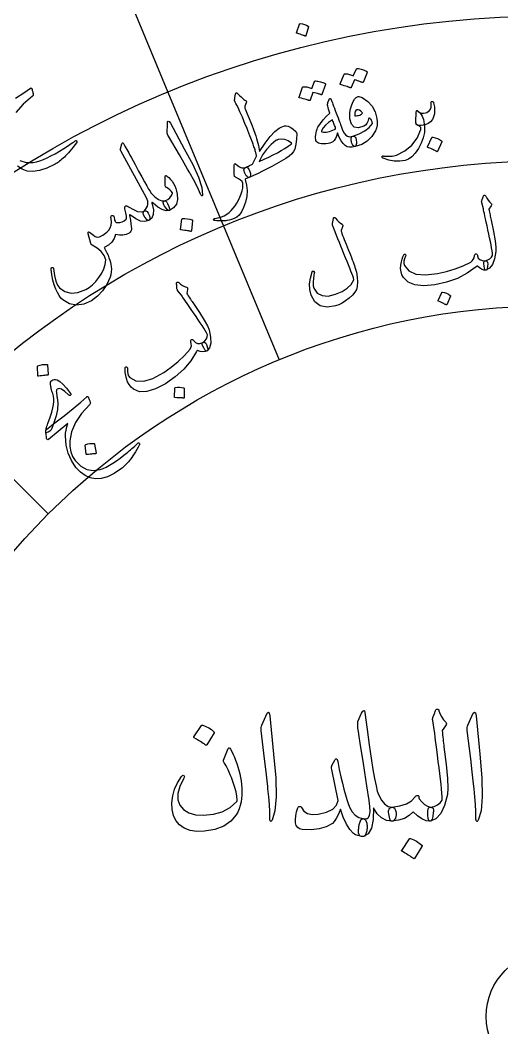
# Model space of a CAD drawing. Header units: millimetres. Extents: x -65 to 65, y -65 to 74.
# Drawn here: x -16.32 to -1.52, y -0.35 to 30.64 of the extents above; entities that cross this region are included whole.
import ezdxf

# ---------------------------------------------------------------- set-up
doc = ezdxf.new("R2010")
doc.units = ezdxf.units.MM
for name, color, linetype in [('CUT_INNER', 6, 'Continuous'), ('CUT_OUTER', 1, 'Continuous'), ('ENGRAVE', 7, 'Continuous'), ('ENGRAVE_FINE', 8, 'Continuous'), ('GUIDE', 3, 'Continuous'), ('TEXT', 5, 'Continuous')]:
    doc.layers.add(name, color=color, linetype=linetype)

msp = doc.modelspace()

# ---------------------------------------------------------------- linework, layer by layer
at = {"layer": 'CUT_INNER'}
msp.add_circle((0, 0), 2, dxfattribs=at)
at = {"layer": 'CUT_OUTER'}
msp.add_arc((0.0001, -0.0001), 64.9999, 179.965066, 0.000048, dxfattribs=at)
at = {"layer": 'ENGRAVE'}
for radius in [57.525, 48.6086, 39.6922, 30.7759, 21.8595]:
    msp.add_circle((0, 0), radius, dxfattribs=at)
at = {"layer": 'ENGRAVE_FINE'}
for points in [[(-15.1896, 36.6709), (-11.7774, 28.4332)], [(-11.7774, 28.4332), (-8.3653, 20.1955)], [(-21.7618, 21.7618), (-15.457, 15.457)]]:
    msp.add_lwpolyline(points, dxfattribs=at)
for radius in [53.0668, 44.1504, 35.2341, 26.3177]:
    msp.add_circle((0, 0), radius, dxfattribs=at)
at = {"layer": 'GUIDE'}
msp.add_circle((0, 0), 59.475, dxfattribs=at)
at = {"layer": 'TEXT'}
for points in [[(-7.7355, 30.5247), (-7.7328, 30.5296), (-7.7281, 30.5333), (-7.7215, 30.5358), (-7.713, 30.5371), (-7.6481, 30.5273), (-7.5853, 30.511), (-7.5246, 30.4883), (-7.4661, 30.4591), (-7.4598, 30.454), (-7.4562, 30.4483), (-7.4552, 30.4419), (-7.4569, 30.4348), (-7.539, 30.1623), (-7.5428, 30.1553), (-7.5492, 30.1523), (-7.5581, 30.1531), (-7.5696, 30.1579), (-7.5796, 30.1621), (-7.5952, 30.1681), (-7.6164, 30.1761), (-7.6433, 30.1859), (-7.6763, 30.1975), (-7.7156, 30.2107), (-7.7615, 30.2256), (-7.8137, 30.242), (-7.8209, 30.2452), (-7.8251, 30.2491), (-7.8264, 30.2537), (-7.8246, 30.2592)], [(-5.987, 29.145), (-5.9833, 29.1504), (-5.9772, 29.1544), (-5.9689, 29.157), (-5.9584, 29.1582), (-5.9187, 29.1527), (-5.88, 29.1455), (-5.8422, 29.1367), (-5.8053, 29.1263), (-5.7691, 29.1141), (-5.7332, 29.0999), (-5.6978, 29.0838), (-5.6628, 29.0657), (-5.6555, 29.0595), (-5.6514, 29.0522), (-5.6505, 29.0439), (-5.6528, 29.0344), (-5.7781, 28.7289), (-5.7823, 28.7243), (-5.7894, 28.7229), (-5.7996, 28.7245), (-5.8129, 28.7292), (-5.8223, 28.7341), (-5.8373, 28.7405), (-5.858, 28.7482), (-5.8842, 28.7572), (-5.9163, 28.7679), (-5.9547, 28.7802), (-5.9992, 28.7942), (-6.05, 28.8099), (-6.1461, 28.5708), (-6.1512, 28.563), (-6.1591, 28.5597), (-6.17, 28.5608), (-6.1837, 28.5664), (-6.1956, 28.5713), (-6.2143, 28.5783), (-6.2397, 28.5876), (-6.272, 28.5991), (-6.3114, 28.6127), (-6.3587, 28.6282), (-6.4137, 28.6457), (-6.4765, 28.665), (-6.4835, 28.669), (-6.4872, 28.6737), (-6.4877, 28.6792), (-6.485, 28.6853), (-6.3603, 28.9842), (-6.3566, 28.9896), (-6.3506, 28.9937), (-6.3424, 28.9964), (-6.3319, 28.9978), (-6.2985, 28.995), (-6.2657, 28.9904), (-6.2335, 28.984), (-6.202, 28.9758), (-6.1711, 28.9661), (-6.1409, 28.955), (-6.1115, 28.9426), (-6.0828, 28.9289)], [(-7.2747, 28.7608), (-7.2712, 28.7664), (-7.2654, 28.7706), (-7.2572, 28.7736), (-7.2468, 28.7753), (-7.207, 28.7715), (-7.1681, 28.7661), (-7.13, 28.759), (-7.0928, 28.7502), (-7.0562, 28.7396), (-7.0198, 28.7271), (-6.9838, 28.7126), (-6.9481, 28.6961), (-6.9405, 28.6902), (-6.9361, 28.6831), (-6.9348, 28.6748), (-6.9367, 28.6652), (-7.0476, 28.3545), (-7.0515, 28.3497), (-7.0586, 28.348), (-7.0688, 28.3492), (-7.0822, 28.3533), (-7.0918, 28.3578), (-7.1071, 28.3634), (-7.128, 28.3702), (-7.1546, 28.3781), (-7.1871, 28.3873), (-7.2258, 28.3979), (-7.2708, 28.4099), (-7.3221, 28.4233), (-7.407, 28.1803), (-7.4116, 28.1722), (-7.4194, 28.1686), (-7.4303, 28.1692), (-7.4442, 28.1742), (-7.4563, 28.1785), (-7.4752, 28.1847), (-7.501, 28.1929), (-7.5336, 28.203), (-7.5735, 28.2148), (-7.6213, 28.2282), (-7.6769, 28.2432), (-7.7404, 28.2596), (-7.7475, 28.2633), (-7.7515, 28.2679), (-7.7522, 28.2733), (-7.7498, 28.2796), (-7.6392, 28.5836), (-7.6358, 28.5892), (-7.63, 28.5936), (-7.622, 28.5967), (-7.6116, 28.5985), (-7.5782, 28.5972), (-7.5453, 28.594), (-7.5129, 28.5891), (-7.4811, 28.5823), (-7.4499, 28.574), (-7.4193, 28.5643), (-7.3894, 28.5532), (-7.3602, 28.5407)], [(-9.6994, 28.3811), (-9.6937, 28.3928), (-9.6879, 28.4013), (-9.682, 28.4064), (-9.6759, 28.4082), (-9.6678, 28.4076), (-9.6593, 28.4043), (-9.6503, 28.3983), (-9.641, 28.3895), (-9.602, 28.351), (-9.5655, 28.3156), (-9.5313, 28.2831), (-9.4994, 28.2537), (-9.4698, 28.2278), (-9.4424, 28.2059), (-9.4171, 28.1881), (-9.394, 28.1744), (-9.3764, 28.1625), (-9.3667, 28.1471), (-9.365, 28.1282), (-9.371, 28.1056), (-9.4146, 27.9955), (-9.4189, 27.9775), (-9.4193, 27.9585), (-9.4157, 27.9384), (-9.4084, 27.9173), (-9.3421, 27.7591), (-9.2843, 27.6197), (-9.2348, 27.4989), (-9.1936, 27.3968), (-9.1605, 27.3133), (-9.135, 27.2483), (-9.1172, 27.2017), (-9.107, 27.1736), (-9.0797, 27.0896), (-9.0554, 27.0094), (-9.034, 26.9329), (-9.0155, 26.8603), (-8.9998, 26.7915), (-8.9865, 26.7267), (-8.9757, 26.6658), (-8.9674, 26.6088), (-8.7925, 26.8655), (-8.6326, 27.0695), (-8.4891, 27.2211), (-8.3636, 27.3206), (-8.3044, 27.3547), (-8.2491, 27.3781), (-8.1978, 27.3907), (-8.1505, 27.3925), (-8.0791, 27.3792), (-8.0055, 27.3465), (-7.9298, 27.2945), (-7.8523, 27.2231), (-7.8382, 27.2047), (-7.8281, 27.182), (-7.8219, 27.1547), (-7.8196, 27.1231), (-7.8234, 27.006), (-7.8349, 26.8923), (-7.854, 26.7819), (-7.8808, 26.6749), (-7.9154, 26.6008), (-7.9734, 26.5281), (-8.0548, 26.4567), (-8.1595, 26.3862), (-8.3027, 26.3033), (-8.4452, 26.2233), (-8.5871, 26.1461), (-8.7284, 26.0717), (-8.869, 26.0003), (-9.0089, 25.9324), (-9.1482, 25.8679), (-9.2868, 25.8068), (-9.3045, 25.8057), (-9.3244, 25.8144), (-9.3464, 25.833), (-9.3705, 25.8613), (-9.396, 25.8976), (-9.416, 25.9345), (-9.4305, 25.9718), (-9.4395, 26.0098), (-9.4416, 26.0449), (-9.4352, 26.074), (-9.4205, 26.0969), (-9.3973, 26.1137), (-9.3635, 26.1279), (-9.3318, 26.1419), (-9.3021, 26.1556), (-9.2745, 26.1691), (-9.2487, 26.1818), (-9.2247, 26.1934), (-9.2024, 26.2039), (-9.1818, 26.2132), (-9.0556, 26.464), (-9.0567, 26.4726), (-9.0585, 26.4836), (-9.0612, 26.4969), (-9.0646, 26.5126), (-9.0689, 26.5307), (-9.074, 26.5511), (-9.0798, 26.5739), (-9.0865, 26.599), (-9.0941, 26.6262), (-9.1028, 26.6552), (-9.1126, 26.6859), (-9.1235, 26.7185), (-9.1352, 26.7527), (-9.1473, 26.7884), (-9.16, 26.8256), (-9.1733, 26.8643), (-9.1886, 26.9078), (-9.2078, 26.9597), (-9.2307, 27.0198), (-9.2575, 27.0882), (-9.288, 27.1645), (-9.322, 27.2481), (-9.3595, 27.3392), (-9.4007, 27.4376), (-9.4926, 27.6558), (-9.5674, 27.8277), (-9.625, 27.9533), (-9.6652, 28.0327), (-9.6929, 28.083), (-9.7131, 28.1216), (-9.7256, 28.1484), (-9.7306, 28.1634), (-9.7293, 28.1955), (-9.7272, 28.2259), (-9.7243, 28.2547), (-9.7205, 28.2819), (-9.716, 28.3079), (-9.711, 28.333), (-9.7055, 28.3575), (-9.6994, 28.3811)], [(-6.825, 28.2038), (-6.809, 28.231), (-6.7928, 28.2377), (-6.7765, 28.2239), (-6.7601, 28.1896), (-6.7523, 28.1684), (-6.7412, 28.1392), (-6.7268, 28.1019), (-6.709, 28.0565), (-6.688, 28.0026), (-6.6639, 27.9397), (-6.6368, 27.8677), (-6.6066, 27.7866), (-6.5769, 27.7069), (-6.5504, 27.6356), (-6.5272, 27.5726), (-6.5071, 27.5178), (-6.4902, 27.4717), (-6.4766, 27.4343), (-6.4662, 27.4057), (-6.4591, 27.3858), (-6.4107, 27.2615), (-6.3614, 27.1677), (-6.3111, 27.1043), (-6.2597, 27.0714), (-6.2267, 27.0616), (-6.1889, 27.0588), (-6.1463, 27.0632), (-6.0988, 27.0746), (-6.0697, 27.0763), (-6.0449, 27.0672), (-6.0247, 27.0474), (-6.009, 27.0168), (-5.9972, 26.9783), (-5.9897, 26.9384), (-5.9865, 26.8972), (-5.9874, 26.8545), (-5.9925, 26.8172), (-6.0008, 26.7884), (-6.0124, 26.7681), (-6.0272, 26.7564), (-6.1177, 26.7368), (-6.1994, 26.7357), (-6.2723, 26.7531), (-6.3366, 26.7891), (-6.398, 26.8498), (-6.4572, 26.9346), (-6.5143, 27.0436), (-6.5691, 27.177), (-6.5981, 27.0807), (-6.632, 27.0022), (-6.671, 26.9415), (-6.7152, 26.8985), (-6.7543, 26.8773), (-6.8024, 26.8607), (-6.8595, 26.8487), (-6.9257, 26.8413), (-6.9969, 26.8392), (-7.0581, 26.8424), (-7.1092, 26.851), (-7.1502, 26.8649), (-7.186, 26.8861), (-7.2127, 26.9111), (-7.2302, 26.9399), (-7.2385, 26.9726), (-7.2414, 27.0155), (-7.2397, 27.0642), (-7.2335, 27.1189), (-7.2226, 27.1794), (-7.2089, 27.2409), (-7.1957, 27.2906), (-7.183, 27.3283), (-7.171, 27.3542), (-7.0955, 27.4665), (-7.009, 27.5757), (-6.9116, 27.6815), (-6.8031, 27.7839), (-6.8244, 27.8503), (-6.842, 27.9078), (-6.8561, 27.9564), (-6.8665, 27.996), (-6.8727, 28.0299), (-6.8739, 28.0614), (-6.8702, 28.0902), (-6.8615, 28.1166)], [(-5.9339, 28.2936), (-5.9081, 28.2953), (-5.8781, 28.2904), (-5.8438, 28.279), (-5.8055, 28.261), (-5.6334, 28.142), (-5.5019, 27.9949), (-5.4106, 27.8203), (-5.3586, 27.6185), (-5.3489, 27.5101), (-5.3523, 27.4112), (-5.3689, 27.3216), (-5.3986, 27.2414), (-5.5101, 27.0654), (-5.6517, 26.9262), (-5.8239, 26.8234), (-6.0272, 26.7564), (-6.0492, 26.7568), (-6.0706, 26.768), (-6.0913, 26.79), (-6.1112, 26.8229), (-6.1201, 26.8415), (-6.1277, 26.8609), (-6.1337, 26.8812), (-6.1384, 26.9022), (-6.142, 26.9232), (-6.1447, 26.9435), (-6.1465, 26.963), (-6.1475, 26.9819), (-6.1452, 27.0154), (-6.1364, 27.042), (-6.1209, 27.0618), (-6.0988, 27.0746), (-5.9, 27.1479), (-5.7327, 27.2379), (-5.5967, 27.3452), (-5.4918, 27.4704), (-5.5078, 27.5192), (-5.5231, 27.5575), (-5.5377, 27.5853), (-5.5516, 27.6026), (-5.567, 27.6168), (-5.5803, 27.6254), (-5.5916, 27.6285), (-5.6008, 27.6259), (-5.6068, 27.6224), (-5.6113, 27.6182), (-5.6142, 27.6135), (-5.6157, 27.6081), (-5.6356, 27.531), (-5.6666, 27.4682), (-5.7087, 27.4197), (-5.7619, 27.3854), (-5.927, 27.3365), (-6.0523, 27.357), (-6.1385, 27.4476), (-6.1855, 27.6086), (-6.1922, 27.7055), (-6.1852, 27.8092), (-6.1644, 27.9196), (-6.1297, 28.0367), (-6.0881, 28.1398), (-6.0415, 28.2171), (-5.99, 28.2683), (-5.9339, 28.2936)], [(-3.6644, 28.1424), (-3.6464, 28.1421), (-3.6322, 28.1357), (-3.6218, 28.1233), (-3.6153, 28.105), (-3.5917, 27.9806), (-3.5836, 27.866), (-3.5909, 27.7614), (-3.6133, 27.6667), (-3.6519, 27.5844), (-3.7076, 27.5171), (-3.7803, 27.4647), (-3.8702, 27.427), (-3.9345, 27.4098), (-3.9966, 27.4024), (-4.0565, 27.4048), (-4.1144, 27.4171), (-4.1357, 27.4294), (-4.1504, 27.452), (-4.1585, 27.4846), (-4.16, 27.5275), (-4.1474, 27.8079), (-4.1462, 27.8291), (-4.1428, 27.8452), (-4.1373, 27.8561), (-4.1297, 27.8618), (-4.1204, 27.8627), (-4.11, 27.8592), (-4.0985, 27.8513), (-4.0859, 27.839), (-4.0543, 27.8124), (-4.0162, 27.7942), (-3.9716, 27.7841), (-3.9204, 27.7822), (-3.8683, 27.7891), (-3.8212, 27.8052), (-3.779, 27.8306), (-3.7417, 27.8654), (-3.7113, 27.9106), (-3.6933, 27.9632), (-3.6877, 28.0234), (-3.6945, 28.091), (-3.695, 28.1117), (-3.6901, 28.1272), (-3.6799, 28.1375), (-3.6644, 28.1424)], [(-5.9723, 27.8853), (-6.0059, 27.8677), (-6.0283, 27.8353), (-6.0394, 27.7881), (-6.0393, 27.7263), (-6.0371, 27.717), (-6.035, 27.7105), (-6.033, 27.7068), (-6.0311, 27.7058), (-5.9933, 27.705), (-5.9559, 27.7082), (-5.9189, 27.7154), (-5.8823, 27.7267), (-5.8509, 27.7405), (-5.8259, 27.7562), (-5.8074, 27.7737), (-5.7953, 27.7931), (-5.8476, 27.8416), (-5.8946, 27.8732), (-5.9362, 27.8877), (-5.9723, 27.8853)], [(-4.0824, 27.8395), (-4.034, 27.7918), (-3.9943, 27.7433), (-3.9632, 27.694), (-3.9408, 27.6439), (-3.9245, 27.5895), (-3.911, 27.5237), (-3.9005, 27.4465), (-3.8929, 27.3579), (-3.8989, 27.1884), (-3.9331, 27.0217), (-3.9948, 26.8576), (-4.0836, 26.696), (-4.1853, 26.5527), (-4.2862, 26.4439), (-4.3868, 26.3696), (-4.4876, 26.3296), (-4.6573, 26.3066), (-4.8263, 26.3102), (-4.9951, 26.3404), (-5.1641, 26.3974), (-5.1762, 26.4026), (-5.1858, 26.4088), (-5.193, 26.416), (-5.1976, 26.424), (-5.2002, 26.4339), (-5.2005, 26.4429), (-5.1983, 26.4509), (-5.1937, 26.4581), (-5.1857, 26.4638), (-5.1768, 26.4669), (-5.167, 26.4674), (-5.1562, 26.4654), (-5.0961, 26.4601), (-5.0391, 26.457), (-4.9849, 26.4564), (-4.9337, 26.458), (-4.8852, 26.4623), (-4.8392, 26.4695), (-4.7957, 26.4796), (-4.7548, 26.4926), (-4.494, 26.6226), (-4.2823, 26.7969), (-4.1191, 27.0168), (-4.0044, 27.2832), (-4.004, 27.291), (-4.0046, 27.3033), (-4.0064, 27.32), (-4.0093, 27.3411), (-4.0174, 27.3566), (-4.0376, 27.3744), (-4.0699, 27.3946), (-4.1144, 27.4171), (-4.1354, 27.4364), (-4.15, 27.4612), (-4.1582, 27.4916), (-4.16, 27.5275), (-4.1474, 27.8079), (-4.1416, 27.8445), (-4.1288, 27.8619), (-4.109, 27.8603), (-4.0824, 27.8395)], [(-11.7957, 27.426), (-11.7882, 27.5021), (-11.7702, 27.5355), (-11.7418, 27.5259), (-11.7029, 27.4736), (-11.2758, 26.6902), (-11.0175, 26.2077), (-10.8386, 25.8107), (-10.7374, 25.4999), (-10.7128, 25.2757), (-10.7167, 25.2549), (-10.7226, 25.242), (-10.7304, 25.2373), (-10.7402, 25.2405), (-10.75, 25.2478), (-10.7595, 25.2588), (-10.7686, 25.2734), (-10.7773, 25.2916), (-10.8389, 25.436), (-10.9107, 25.5864), (-10.993, 25.7426), (-11.0859, 25.9046), (-11.1094, 25.9473), (-11.1742, 26.062), (-11.2805, 26.2485), (-11.4287, 26.5068), (-11.7653, 27.0759), (-11.7809, 27.1071), (-11.792, 27.1374), (-11.7985, 27.1667), (-11.8004, 27.195)], [(-6.7257, 27.5753), (-6.8436, 27.4998), (-6.939, 27.4187), (-7.0119, 27.3321), (-7.0623, 27.2402), (-7.0643, 27.2289), (-7.0617, 27.2198), (-7.0545, 27.2128), (-7.0427, 27.2079), (-7.002, 27.2016), (-6.9593, 27.1999), (-6.9144, 27.2025), (-6.8674, 27.2097), (-6.8183, 27.2212), (-6.7671, 27.2371), (-6.7136, 27.2575), (-6.6579, 27.2822), (-6.6496, 27.2873), (-6.6414, 27.2946), (-6.6332, 27.3043), (-6.6252, 27.3163), (-6.6343, 27.3446), (-6.6443, 27.3741), (-6.6554, 27.4047), (-6.6675, 27.4365), (-6.6805, 27.4695), (-6.6946, 27.5036), (-6.7096, 27.5389), (-6.7257, 27.5753)], [(-8.3899, 26.9711), (-8.4074, 26.965), (-8.4248, 26.9574), (-8.4422, 26.9484), (-8.4597, 26.9379), (-8.6088, 26.8171), (-8.7455, 26.6702), (-8.8694, 26.4972), (-8.98, 26.2984), (-8.8261, 26.3671), (-8.6807, 26.4349), (-8.5437, 26.5019), (-8.4152, 26.5682), (-8.2952, 26.6341), (-8.184, 26.7), (-8.0814, 26.766), (-7.9875, 26.8322), (-7.979, 26.8392), (-7.9757, 26.8461), (-7.9774, 26.8529), (-7.9844, 26.8596), (-8.0863, 26.9289), (-8.188, 26.9706), (-8.2893, 26.9847), (-8.3899, 26.9711)], [(-3.6661, 27.0381), (-3.6624, 27.0432), (-3.6566, 27.0467), (-3.6489, 27.0487), (-3.6392, 27.0491), (-3.5676, 27.0298), (-3.4993, 27.0036), (-3.4342, 26.9704), (-3.3724, 26.9302), (-3.3661, 26.9237), (-3.3628, 26.9168), (-3.3626, 26.9096), (-3.3654, 26.9019), (-3.4925, 26.6079), (-3.4977, 26.6006), (-3.5052, 26.598), (-3.5151, 26.6002), (-3.5273, 26.607), (-3.5379, 26.6129), (-3.5546, 26.6216), (-3.5773, 26.6332), (-3.6062, 26.6476), (-3.6415, 26.6648), (-3.6839, 26.6845), (-3.7333, 26.707), (-3.7897, 26.7319), (-3.7974, 26.7364), (-3.8016, 26.7412), (-3.8024, 26.7466), (-3.7997, 26.7525)], [(-11.872, 25.0856), (-11.8505, 25.084), (-11.8293, 25.0707), (-11.8086, 25.0456), (-11.7883, 25.0089), (-11.7514, 24.9179), (-11.7297, 24.8512), (-11.7234, 24.8089), (-11.7325, 24.7908), (-11.8364, 24.7822), (-11.9539, 24.8166), (-12.0854, 24.8936), (-12.2311, 25.0134), (-12.2599, 25.0349), (-12.2757, 25.037), (-12.2785, 25.0197), (-12.2682, 24.9831), (-12.2276, 24.8082), (-12.2296, 24.6667), (-12.2742, 24.5585), (-12.3616, 24.4831), (-12.372, 24.4807), (-12.3843, 24.4829), (-12.3984, 24.4897), (-12.4144, 24.5011), (-12.4912, 24.5874), (-12.5326, 24.6616), (-12.5385, 24.7239), (-12.5086, 24.7743), (-12.4664, 24.8214), (-12.4338, 24.8707), (-12.4106, 24.9223), (-12.397, 24.9761), (-12.395, 25.0246), (-12.4017, 25.0749), (-12.4173, 25.1268), (-12.4418, 25.1804), (-13.2274, 26.6233), (-13.2362, 26.643), (-13.2413, 26.6599), (-13.243, 26.674), (-13.2411, 26.6853), (-13.1955, 26.8452), (-13.1863, 26.8652), (-13.1755, 26.8722), (-13.1632, 26.8664), (-13.1495, 26.8476), (-13.1259, 26.8085), (-13.1003, 26.7658), (-13.0727, 26.7195), (-13.0431, 26.6697), (-13.012, 26.6161), (-12.9797, 26.5585), (-12.9463, 26.4969), (-12.9118, 26.4313), (-12.789, 26.2013), (-12.6793, 25.9979), (-12.5828, 25.8211), (-12.4993, 25.6709), (-12.4293, 25.5474), (-12.3729, 25.4508), (-12.3301, 25.381), (-12.3009, 25.3381), (-12.1842, 25.212), (-12.0739, 25.1278), (-11.9699, 25.0857), (-11.872, 25.0856)], [(-9.7411, 25.879), (-9.7386, 26.1895), (-9.735, 26.2154), (-9.7277, 26.2302), (-9.7168, 26.2338), (-9.7022, 26.2261), (-9.6563, 26.189), (-9.6139, 26.1583), (-9.5748, 26.134), (-9.5392, 26.1162), (-9.5034, 26.1056), (-9.4672, 26.1019), (-9.4307, 26.105), (-9.3939, 26.1149), (-9.3552, 26.1182), (-9.3198, 26.0991), (-9.288, 26.0575), (-9.2595, 25.9936), (-9.241, 25.9257), (-9.2388, 25.8721), (-9.253, 25.8329), (-9.2835, 25.808), (-9.3099, 25.797), (-9.3369, 25.7867), (-9.3647, 25.7771), (-9.3932, 25.7682), (-9.3976, 25.7652), (-9.4005, 25.7598), (-9.4021, 25.752), (-9.4024, 25.7417), (-9.3613, 25.5742), (-9.3471, 25.4021), (-9.3593, 25.2254), (-9.3973, 25.0441), (-9.4521, 24.878), (-9.5148, 24.7466), (-9.5861, 24.6498), (-9.6663, 24.5875), (-9.7487, 24.5469), (-9.8264, 24.5152), (-9.8994, 24.4924), (-9.9678, 24.4786), (-10.0026, 24.4752), (-10.0403, 24.4725), (-10.0809, 24.4705), (-10.1243, 24.4692), (-10.1706, 24.4691), (-10.2198, 24.4707), (-10.2718, 24.474), (-10.3267, 24.4789), (-10.3403, 24.4796), (-10.3514, 24.4822), (-10.3601, 24.4869), (-10.3664, 24.4936), (-10.3729, 24.5034), (-10.3761, 24.5121), (-10.3761, 24.5197), (-10.3728, 24.5263), (-10.3678, 24.5331), (-10.3611, 24.5382), (-10.3527, 24.5415), (-10.3426, 24.543), (-10.2339, 24.5635), (-10.1361, 24.5918), (-10.049, 24.628), (-9.9725, 24.6722), (-9.9012, 24.7269), (-9.8345, 24.7885), (-9.7724, 24.857), (-9.7148, 24.9324), (-9.6614, 25.0147), (-9.6118, 25.1038), (-9.566, 25.1997), (-9.524, 25.3024), (-9.4967, 25.3917), (-9.48, 25.4765), (-9.474, 25.5568), (-9.4788, 25.6326), (-9.5024, 25.6779), (-9.5472, 25.7232), (-9.6134, 25.7682), (-9.7009, 25.8128), (-9.7173, 25.8233), (-9.7294, 25.8379), (-9.7373, 25.8564), (-9.7411, 25.879)], [(-11.8653, 25.573), (-11.8668, 25.8198), (-11.8633, 25.8486), (-11.8524, 25.8633), (-11.8341, 25.864), (-11.8083, 25.8506), (-11.7499, 25.8019), (-11.697, 25.7475), (-11.6497, 25.6872), (-11.6078, 25.6213), (-11.5714, 25.5491), (-11.5404, 25.4703), (-11.5148, 25.3848), (-11.4944, 25.2927), (-11.4838, 25.1268), (-11.5205, 24.9878), (-11.6044, 24.8755), (-11.7357, 24.7893), (-11.7568, 24.792), (-11.7883, 24.8155), (-11.8301, 24.8595), (-11.8823, 24.9242), (-11.9059, 24.9609), (-11.9202, 24.9935), (-11.9252, 25.022), (-11.9207, 25.0464), (-11.9135, 25.0584), (-11.9036, 25.0686), (-11.8908, 25.0772), (-11.8752, 25.0841), (-11.7869, 25.1292), (-11.7175, 25.1841), (-11.6668, 25.2491), (-11.635, 25.3241), (-11.6343, 25.3291), (-11.6358, 25.3347), (-11.6396, 25.3407), (-11.6455, 25.3472), (-11.6798, 25.3877), (-11.7206, 25.4263), (-11.7681, 25.4628), (-11.8222, 25.4971), (-11.841, 25.5109), (-11.8545, 25.5281), (-11.8626, 25.5488), (-11.8653, 25.573)], [(-2.1359, 25.0789), (-2.1173, 25.1332), (-2.1027, 25.1763), (-2.0924, 25.2081), (-2.0863, 25.2286), (-2.0814, 25.2417), (-2.0744, 25.2514), (-2.0654, 25.2576), (-2.0543, 25.2603), (-2.0415, 25.2593), (-2.0304, 25.2541), (-2.0213, 25.2448), (-2.0139, 25.2312), (-1.9799, 25.1646), (-1.941, 25.1053), (-1.8973, 25.0531), (-1.8487, 25.0081), (-1.835, 24.9935), (-1.8301, 24.9763), (-1.834, 24.9565), (-1.8466, 24.9339), (-1.9137, 24.8287), (-1.9052, 24.7845), (-1.8968, 24.7412), (-1.8884, 24.6986), (-1.8802, 24.6568), (-1.872, 24.6158), (-1.8639, 24.5757), (-1.8558, 24.5363), (-1.8479, 24.4977), (-1.7753, 24.1405), (-1.7271, 23.8606), (-1.7025, 23.6581), (-1.701, 23.5331), (-1.7446, 23.3027), (-1.8097, 23.1299), (-1.8965, 23.0145), (-2.0055, 22.9562), (-2.0087, 22.9559), (-2.0118, 22.9556), (-2.0149, 22.9553), (-2.0181, 22.9551), (-2.0382, 22.9715), (-2.0538, 23.0117), (-2.0649, 23.0758), (-2.0714, 23.1638), (-2.0713, 23.1965), (-2.0645, 23.221), (-2.051, 23.2371), (-2.0308, 23.245), (-1.9518, 23.2681), (-1.8872, 23.3031), (-1.8369, 23.3502), (-1.8011, 23.4093), (-1.809, 23.4763), (-1.8198, 23.5524), (-1.8335, 23.6376), (-1.8503, 23.7318), (-1.8699, 23.8347), (-1.892, 23.9459), (-1.9168, 24.0653), (-1.9443, 24.1929), (-1.9704, 24.3185), (-1.9944, 24.4313), (-2.0163, 24.5313), (-2.0359, 24.6186), (-2.0529, 24.6931), (-2.0667, 24.755), (-2.0774, 24.8042), (-2.085, 24.8408), (-2.1344, 25.0209), (-2.137, 25.0388), (-2.1381, 25.0545), (-2.1378, 25.0679), (-2.1359, 25.0789)], [(-13.1048, 24.8459), (-13.1071, 24.8654), (-13.1052, 24.8836), (-13.0989, 24.9004), (-13.0884, 24.9159), (-13.0709, 24.929), (-13.0485, 24.9317), (-13.0213, 24.9242), (-12.9893, 24.9065), (-12.8413, 24.8156), (-12.7121, 24.7632), (-12.6014, 24.7494), (-12.5086, 24.7743), (-12.4632, 24.7845), (-12.4211, 24.7636), (-12.3826, 24.7115), (-12.3473, 24.6283), (-12.3335, 24.5749), (-12.3312, 24.5329), (-12.3406, 24.5024), (-12.3616, 24.4831), (-12.4846, 24.4494), (-12.6204, 24.466), (-12.7696, 24.5329), (-12.9324, 24.6499), (-12.9464, 24.6607), (-12.9556, 24.6613), (-12.9599, 24.6516), (-12.9593, 24.6317), (-12.934, 24.4939), (-12.9156, 24.3823), (-12.904, 24.2966), (-12.8996, 24.2368), (-12.9023, 24.1905), (-12.9152, 24.1515), (-12.9385, 24.1198), (-12.9722, 24.0952), (-13.0649, 24.0552), (-13.1646, 24.0351), (-13.2715, 24.035), (-13.3858, 24.0547), (-13.4304, 23.9255), (-13.5036, 23.8161), (-13.6056, 23.7261), (-13.7367, 23.6551), (-13.6931, 23.5704), (-13.6545, 23.4892), (-13.6208, 23.4113), (-13.5921, 23.3368), (-13.5682, 23.2655), (-13.549, 23.1973), (-13.5344, 23.1321), (-13.5245, 23.0699), (-13.5168, 22.9838), (-13.5198, 22.8992), (-13.5334, 22.8162), (-13.5574, 22.7346), (-13.6605, 22.5088), (-13.7892, 22.3141), (-13.9443, 22.1501), (-14.1265, 22.0161), (-14.3646, 21.9078), (-14.5905, 21.876), (-14.8057, 21.9211), (-15.0106, 22.0441), (-15.0661, 22.0986), (-15.1207, 22.1719), (-15.1745, 22.2638), (-15.2272, 22.3745), (-15.2754, 22.503), (-15.3156, 22.6485), (-15.3473, 22.8109), (-15.3703, 22.9905), (-15.3704, 23.0038), (-15.3683, 23.0147), (-15.3641, 23.0233), (-15.3577, 23.0294), (-15.3474, 23.0349), (-15.3374, 23.0375), (-15.3276, 23.0373), (-15.318, 23.0341), (-15.3095, 23.0286), (-15.303, 23.0212), (-15.2985, 23.012), (-15.2959, 23.0009), (-15.2659, 22.787), (-15.2256, 22.6174), (-15.1756, 22.4918), (-15.1165, 22.4101), (-14.9485, 22.2965), (-14.7579, 22.251), (-14.5444, 22.2728), (-14.307, 22.3609), (-14.2013, 22.4223), (-14.0985, 22.5037), (-13.9984, 22.605), (-13.9005, 22.7264), (-13.8107, 22.8626), (-13.7449, 22.9984), (-13.7032, 23.1339), (-13.6858, 23.2693), (-13.7407, 23.4037), (-13.8284, 23.5239), (-13.9494, 23.6298), (-14.1041, 23.7209), (-14.1207, 23.7318), (-14.1337, 23.7444), (-14.1429, 23.7587), (-14.1485, 23.7746), (-14.231, 24.0754), (-14.2347, 24.1048), (-14.2295, 24.1226), (-14.2154, 24.1288), (-14.1923, 24.1234), (-14.1502, 24.0972), (-14.1067, 24.0666), (-14.0617, 24.0315), (-14.0152, 23.992), (-13.9584, 23.9683), (-13.8791, 23.9821), (-13.7771, 24.0333), (-13.652, 24.1214), (-13.5919, 24.1827), (-13.5495, 24.255), (-13.5249, 24.3384), (-13.5181, 24.4331), (-13.5174, 24.4463), (-13.5174, 24.4599), (-13.5182, 24.4738), (-13.5197, 24.4881), (-13.5215, 24.5027), (-13.5235, 24.5176), (-13.5256, 24.5326), (-13.5278, 24.5478), (-13.5312, 24.5769), (-13.5307, 24.6), (-13.5263, 24.6169), (-13.518, 24.6276), (-13.5086, 24.633), (-13.4977, 24.6357), (-13.4852, 24.6355), (-13.4712, 24.6326), (-13.4586, 24.6284), (-13.4485, 24.6213), (-13.441, 24.6112), (-13.4359, 24.5982), (-13.4171, 24.4887), (-13.4057, 24.4585), (-13.3888, 24.437), (-13.3665, 24.4242), (-13.3386, 24.4201), (-13.2611, 24.4254), (-13.1896, 24.4443), (-13.124, 24.4768), (-13.0641, 24.5229), (-13.0532, 24.5549), (-13.0564, 24.6193), (-13.0736, 24.7163), (-13.1048, 24.8459)], [(-11.3505, 24.5214), (-11.3485, 24.5273), (-11.3441, 24.5324), (-11.3373, 24.5365), (-11.3283, 24.5397), (-11.2548, 24.5421), (-11.1824, 24.5368), (-11.1109, 24.524), (-11.0406, 24.5036), (-11.0327, 24.4992), (-11.0275, 24.4936), (-11.0251, 24.4867), (-11.0255, 24.4786), (-11.059, 24.1609), (-11.0618, 24.1524), (-11.0681, 24.1478), (-11.0781, 24.1469), (-11.0917, 24.1499), (-11.1035, 24.1524), (-11.1219, 24.156), (-11.1468, 24.1604), (-11.1784, 24.1658), (-11.2169, 24.1719), (-11.2629, 24.1785), (-11.3163, 24.1856), (-11.3771, 24.1931), (-11.3857, 24.1951), (-11.3911, 24.1985), (-11.3934, 24.2034), (-11.3926, 24.2098)], [(-6.6953, 24.5435), (-6.6921, 24.5546), (-6.6864, 24.5634), (-6.6783, 24.57), (-6.6678, 24.5743), (-6.6564, 24.5755), (-6.6458, 24.5728), (-6.6359, 24.5661), (-6.6268, 24.5554), (-6.5764, 24.4924), (-6.5268, 24.4397), (-6.4778, 24.3971), (-6.4295, 24.3647), (-6.4145, 24.3524), (-6.4068, 24.3357), (-6.4063, 24.3146), (-6.4131, 24.289), (-6.4183, 24.2762), (-6.4232, 24.2639), (-6.4278, 24.252), (-6.4321, 24.2407), (-6.4361, 24.23), (-6.4399, 24.2203), (-6.4435, 24.2114), (-6.4469, 24.2034), (-6.4524, 24.189), (-6.4547, 24.173), (-6.4539, 24.1553), (-6.4501, 24.1359), (-6.4318, 24.0831), (-6.411, 24.0259), (-6.3878, 23.964), (-6.362, 23.8977), (-6.334, 23.8267), (-6.3039, 23.751), (-6.2718, 23.6707), (-6.2377, 23.5857), (-6.2024, 23.5012), (-6.1699, 23.4216), (-6.1404, 23.3468), (-6.1136, 23.2769), (-6.0894, 23.2118), (-6.0675, 23.1512), (-6.0479, 23.0953), (-6.0306, 23.0439), (-5.986, 22.8901), (-5.9602, 22.7402), (-5.953, 22.5941), (-5.964, 22.4518), (-5.9877, 22.3636), (-6.0365, 22.2748), (-6.1103, 22.1851), (-6.2088, 22.0944), (-6.3189, 22.0106), (-6.425, 21.9427), (-6.5274, 21.8908), (-6.6263, 21.855), (-6.8887, 21.813), (-7.1, 21.8531), (-7.2613, 21.9769), (-7.3723, 22.1858), (-7.4137, 22.3551), (-7.4239, 22.5309), (-7.4022, 22.7133), (-7.3478, 22.902), (-7.3427, 22.9136), (-7.3361, 22.9219), (-7.328, 22.9268), (-7.3184, 22.9284), (-7.3074, 22.9278), (-7.2985, 22.9254), (-7.2915, 22.9211), (-7.2865, 22.9148), (-7.2812, 22.9049), (-7.2784, 22.8946), (-7.278, 22.884), (-7.2801, 22.8729), (-7.3074, 22.713), (-7.3186, 22.5806), (-7.3139, 22.4756), (-7.294, 22.3981), (-7.1901, 22.2508), (-7.0443, 22.1713), (-6.8564, 22.1587), (-6.6256, 22.2118), (-6.4277, 22.2944), (-6.2681, 22.3964), (-6.1465, 22.5188), (-6.0629, 22.6622), (-6.0798, 22.7159), (-6.101, 22.7783), (-6.1264, 22.8493), (-6.156, 22.929), (-6.1902, 23.0175), (-6.2291, 23.1149), (-6.273, 23.2212), (-6.3217, 23.3364), (-6.3707, 23.4556), (-6.4185, 23.573), (-6.4652, 23.6886), (-6.5106, 23.8025), (-6.5547, 23.9146), (-6.5971, 24.0251), (-6.6378, 24.134), (-6.6768, 24.2412), (-6.7192, 24.3432), (-6.7219, 24.3554), (-6.7231, 24.3672), (-6.7229, 24.3785), (-6.7212, 24.3894)], [(-4.5324, 23.4274), (-4.5234, 23.4419), (-4.5126, 23.4493), (-4.5, 23.4497), (-4.4857, 23.443), (-4.4739, 23.4329), (-4.4681, 23.4201), (-4.4684, 23.4045), (-4.4748, 23.386), (-4.5089, 23.302), (-4.5264, 23.2268), (-4.5274, 23.1605), (-4.5121, 23.1032), (-4.377, 22.9312), (-4.1622, 22.8332), (-3.8673, 22.807), (-3.4905, 22.8494), (-3.2155, 22.9111), (-2.9539, 22.9907), (-2.7048, 23.0889), (-2.4678, 23.2059), (-2.4269, 23.2367), (-2.3948, 23.2807), (-2.3716, 23.338), (-2.3572, 23.4084), (-2.3519, 23.4286), (-2.3413, 23.4432), (-2.3253, 23.4523), (-2.3038, 23.4558), (-2.2878, 23.4507), (-2.2755, 23.4383), (-2.267, 23.4187), (-2.2622, 23.3919), (-2.2408, 23.3264), (-2.1946, 23.2802), (-2.1235, 23.2533), (-2.0276, 23.2453), (-1.9929, 23.2406), (-1.9683, 23.2229), (-1.9537, 23.1922), (-1.9493, 23.1485), (-1.9538, 23.0661), (-1.9642, 23.0066), (-1.9803, 22.9701), (-2.0024, 22.9564), (-2.0719, 22.9596), (-2.1395, 22.9813), (-2.2056, 23.0215), (-2.2701, 23.0804), (-2.2753, 23.0825), (-2.2836, 23.0799), (-2.295, 23.0725), (-2.3094, 23.0603), (-2.5832, 22.8611), (-2.8847, 22.7032), (-3.2152, 22.5856), (-3.5764, 22.5067), (-3.9167, 22.4745), (-4.1907, 22.4988), (-4.3999, 22.5819), (-4.5446, 22.7257), (-4.5887, 22.8132), (-4.6163, 22.906), (-4.6272, 23.0042), (-4.621, 23.1079), (-4.6042, 23.2066), (-4.5837, 23.2927), (-4.5598, 23.3663), (-4.5324, 23.4274)], [(-11.5036, 22.3871), (-11.5069, 22.4444), (-11.5099, 22.4898), (-11.5124, 22.5231), (-11.5146, 22.5444), (-11.515, 22.5584), (-11.5122, 22.57), (-11.5062, 22.5792), (-11.497, 22.5859), (-11.4847, 22.5898), (-11.4726, 22.5892), (-11.4605, 22.5841), (-11.4485, 22.5743), (-11.3918, 22.5257), (-11.3333, 22.4855), (-11.273, 22.4539), (-11.211, 22.4307), (-11.1928, 22.4224), (-11.1817, 22.4084), (-11.1777, 22.3885), (-11.1809, 22.3629), (-11.2029, 22.2401), (-11.1783, 22.2024), (-11.154, 22.1655), (-11.1301, 22.1293), (-11.1066, 22.0938), (-11.0835, 22.059), (-11.0607, 22.0249), (-11.0383, 21.9916), (-11.0163, 21.9589), (-10.8134, 21.6561), (-10.6626, 21.4155), (-10.5629, 21.2375), (-10.5139, 21.1224), (-10.4668, 20.8928), (-10.4614, 20.7082), (-10.4978, 20.5684), (-10.5765, 20.473), (-10.5793, 20.4716), (-10.5821, 20.4701), (-10.5849, 20.4687), (-10.5877, 20.4673), (-10.6125, 20.4748), (-10.6423, 20.5061), (-10.6769, 20.5612), (-10.7163, 20.6401), (-10.7287, 20.6704), (-10.7317, 20.6956), (-10.7253, 20.7157), (-10.7096, 20.7306), (-10.6453, 20.782), (-10.5988, 20.839), (-10.5702, 20.9016), (-10.5595, 20.9699), (-10.5923, 21.0289), (-10.6312, 21.0952), (-10.6763, 21.1687), (-10.7276, 21.2495), (-10.7848, 21.3373), (-10.8475, 21.4317), (-10.9158, 21.5327), (-10.9897, 21.6404), (-11.0616, 21.7466), (-11.1266, 21.8418), (-11.1848, 21.926), (-11.2362, 21.9993), (-11.2802, 22.0618), (-11.3165, 22.1138), (-11.3451, 22.1552), (-11.3659, 22.1862), (-11.4801, 22.334), (-11.4893, 22.3496), (-11.4963, 22.3637), (-11.5011, 22.3762), (-11.5036, 22.3871)], [(-3.3621, 22.2726), (-3.3589, 22.2772), (-3.3539, 22.2804), (-3.3472, 22.2822), (-3.3387, 22.2826), (-3.276, 22.2663), (-3.216, 22.2437), (-3.1588, 22.2149), (-3.1043, 22.1799), (-3.0987, 22.1742), (-3.0957, 22.1681), (-3.0954, 22.1616), (-3.0977, 22.1548), (-3.204, 21.8923), (-3.2084, 21.8857), (-3.2149, 21.8834), (-3.2236, 21.8851), (-3.2343, 21.8911), (-3.2437, 21.8962), (-3.2583, 21.9038), (-3.2783, 21.9138), (-3.3037, 21.9263), (-3.3348, 21.9412), (-3.372, 21.9583), (-3.4154, 21.9777), (-3.465, 21.9992), (-3.4718, 22.0031), (-3.4755, 22.0074), (-3.4763, 22.0121), (-3.474, 22.0174)], [(-13.0929, 19.949), (-13.0901, 19.9658), (-13.0829, 19.9767), (-13.0714, 19.9818), (-13.0556, 19.9811), (-13.0409, 19.9763), (-13.0307, 19.9666), (-13.025, 19.952), (-13.0239, 19.9326), (-13.0236, 19.8418), (-13.0112, 19.7657), (-12.9869, 19.704), (-12.951, 19.6568), (-12.7607, 19.549), (-12.5247, 19.54), (-12.242, 19.6278), (-11.9096, 19.8101), (-11.6786, 19.9716), (-11.4668, 20.1447), (-11.2737, 20.3301), (-11.099, 20.5284), (-11.0728, 20.5725), (-11.0599, 20.6254), (-11.0601, 20.6872), (-11.0736, 20.7578), (-11.0764, 20.7784), (-11.0721, 20.796), (-11.0607, 20.8105), (-11.0423, 20.8219), (-11.0255, 20.8233), (-11.0094, 20.8165), (-10.9941, 20.8016), (-10.9794, 20.7786), (-10.9348, 20.7261), (-10.8745, 20.701), (-10.7985, 20.703), (-10.7067, 20.7321), (-10.6729, 20.7409), (-10.6434, 20.7339), (-10.6183, 20.711), (-10.5975, 20.6723), (-10.5704, 20.5944), (-10.5574, 20.5354), (-10.5585, 20.4955), (-10.5737, 20.4745), (-10.6391, 20.451), (-10.71, 20.4454), (-10.7864, 20.4575), (-10.8685, 20.4874), (-10.8741, 20.4874), (-10.8807, 20.4818), (-10.8884, 20.4707), (-10.8972, 20.4539), (-11.0747, 20.1656), (-11.2936, 19.9051), (-11.5546, 19.6707), (-11.8588, 19.4605), (-12.1614, 19.3015), (-12.4241, 19.2198), (-12.6492, 19.2172), (-12.8376, 19.2953), (-12.9117, 19.3594), (-12.9725, 19.4348), (-13.0198, 19.5215), (-13.0535, 19.6198), (-13.0754, 19.7174), (-13.0892, 19.8048), (-13.0951, 19.882), (-13.0929, 19.949)], [(-15.7912, 19.9913), (-15.7902, 19.9972), (-15.787, 20.0028), (-15.7813, 20.0083), (-15.7733, 20.0136), (-15.7046, 20.0353), (-15.6355, 20.05), (-15.5661, 20.0576), (-15.4963, 20.0582), (-15.4881, 20.0564), (-15.4823, 20.0527), (-15.4788, 20.0472), (-15.4778, 20.0399), (-15.4549, 19.7476), (-15.456, 19.7393), (-15.4612, 19.7334), (-15.4705, 19.73), (-15.4838, 19.729), (-15.4953, 19.7281), (-15.5132, 19.7264), (-15.5375, 19.7237), (-15.5681, 19.72), (-15.6055, 19.7152), (-15.6499, 19.7087), (-15.7013, 19.7007), (-15.7598, 19.6911), (-15.7682, 19.6906), (-15.7739, 19.6922), (-15.7769, 19.696), (-15.7773, 19.7019)], [(-15.53, 17.9549), (-15.5302, 17.9845), (-15.528, 18.0157), (-15.5235, 18.0487), (-15.5166, 18.0834), (-15.5076, 18.1199), (-15.4964, 18.1584), (-15.4831, 18.199), (-15.4677, 18.2415), (-15.3997, 18.432), (-15.3473, 18.5922), (-15.3115, 18.7222), (-15.2928, 18.8221), (-15.2868, 18.9102), (-15.2894, 18.9957), (-15.3009, 19.0787), (-15.3212, 19.1591), (-15.3331, 19.198), (-15.344, 19.2353), (-15.3539, 19.271), (-15.3628, 19.3053), (-15.3706, 19.3375), (-15.3772, 19.3674), (-15.3827, 19.3948), (-15.387, 19.4197), (-15.3896, 19.4662), (-15.383, 19.506), (-15.3673, 19.5391), (-15.3426, 19.5655), (-15.3117, 19.5828), (-15.2751, 19.5906), (-15.2329, 19.589), (-15.1851, 19.578), (-15.1013, 19.5329), (-15.0051, 19.4484), (-14.8964, 19.3248), (-14.7749, 19.1622), (-14.7654, 19.1464), (-14.7623, 19.1323), (-14.7656, 19.1198), (-14.7754, 19.1089), (-14.7888, 19.1021), (-14.8031, 19.1017), (-14.8183, 19.1078), (-14.8343, 19.1204), (-14.9494, 19.2272), (-15.0465, 19.292), (-15.1254, 19.3146), (-15.1859, 19.2953), (-15.1963, 19.2838), (-15.2037, 19.2679), (-15.2083, 19.2477), (-15.2098, 19.2231), (-15.2088, 19.2099), (-15.207, 19.194), (-15.2046, 19.1752), (-15.2016, 19.1536), (-15.1979, 19.1291), (-15.1935, 19.1019), (-15.1884, 19.0718), (-15.1826, 19.039), (-15.1622, 18.8619), (-15.1732, 18.6723), (-15.2152, 18.4699), (-15.2873, 18.2545), (-15.2881, 18.2523), (-15.2904, 18.2456), (-15.2943, 18.2345), (-15.2998, 18.2189), (-15.3067, 18.1988), (-15.3152, 18.1743), (-15.3252, 18.1453), (-15.3366, 18.1119), (-15.3669, 18.0487), (-15.4092, 18.0015), (-15.4635, 17.9703), (-15.53, 17.9549)], [(-11.5716, 19.3254), (-11.5704, 19.3308), (-11.567, 19.3357), (-11.5615, 19.3399), (-11.5539, 19.3435), (-11.4896, 19.3522), (-11.4256, 19.3542), (-11.3616, 19.3493), (-11.2979, 19.3376), (-11.2906, 19.3344), (-11.2855, 19.3299), (-11.2828, 19.3241), (-11.2823, 19.3169), (-11.2809, 19.0336), (-11.2825, 19.0259), (-11.2876, 19.0212), (-11.2963, 19.0196), (-11.3085, 19.021), (-11.3191, 19.0222), (-11.3355, 19.0236), (-11.3579, 19.0253), (-11.3861, 19.0272), (-11.4205, 19.0292), (-11.4614, 19.0308), (-11.5089, 19.0323), (-11.563, 19.0334), (-11.5707, 19.0344), (-11.5758, 19.0369), (-11.5783, 19.0411), (-11.5782, 19.0468)], [(-15.2993, 18.2234), (-14.9693, 18.4768), (-14.6873, 18.6997), (-14.4546, 18.8944), (-14.2722, 19.0628), (-14.2666, 19.068), (-14.261, 19.0716), (-14.2554, 19.0734), (-14.2498, 19.0735), (-14.2444, 19.0718), (-14.2395, 19.0686), (-14.2352, 19.0636), (-14.2314, 19.057), (-14.2189, 19.0296), (-14.2077, 19.0043), (-14.1978, 18.9811), (-14.1891, 18.9599), (-14.1817, 18.9408), (-14.1756, 18.9238), (-14.1708, 18.9088), (-14.1673, 18.8958), (-14.1637, 18.8736), (-14.1645, 18.8546), (-14.1697, 18.8388), (-14.1794, 18.8263), (-14.4324, 18.5476), (-14.619, 18.2657), (-14.7395, 17.9828), (-14.7947, 17.7006), (-14.7959, 17.5284), (-14.7678, 17.3705), (-14.7109, 17.2267), (-14.6257, 17.0968), (-14.4544, 16.9252), (-14.2706, 16.8228), (-14.0747, 16.7886), (-13.8665, 16.8216), (-13.7734, 16.8558), (-13.6766, 16.8998), (-13.576, 16.9533), (-13.4715, 17.0165), (-13.3629, 17.0889), (-13.2501, 17.1701), (-13.133, 17.2601), (-13.0112, 17.3589), (-12.9687, 17.395), (-12.927, 17.4307), (-12.8862, 17.4662), (-12.8463, 17.5013), (-12.8075, 17.5359), (-12.7703, 17.5697), (-12.7346, 17.6028), (-12.7003, 17.6353), (-12.6893, 17.6442), (-12.6786, 17.6469), (-12.6685, 17.6433), (-12.6589, 17.6333), (-12.6505, 17.6198), (-12.646, 17.6078), (-12.6455, 17.5976), (-12.6488, 17.589), (-12.6939, 17.509), (-12.7371, 17.4345), (-12.7785, 17.3655), (-12.8182, 17.3019), (-12.856, 17.2437), (-12.8917, 17.1908), (-12.9253, 17.1433), (-12.957, 17.1013), (-12.9884, 17.064), (-13.0195, 17.0284), (-13.0502, 16.9945), (-13.0805, 16.9622), (-13.1109, 16.9319), (-13.1417, 16.9036), (-13.173, 16.8775), (-13.2047, 16.8534), (-13.4324, 16.7025), (-13.6408, 16.5985), (-13.8312, 16.5421), (-14.0045, 16.5342), (-14.1673, 16.5687), (-14.3218, 16.6392), (-14.4677, 16.746), (-14.6047, 16.8897), (-14.7428, 17.0956), (-14.8435, 17.3239), (-14.9055, 17.5752), (-14.9277, 17.8498), (-14.9228, 17.9422), (-14.9094, 18.0378), (-14.8871, 18.1367), (-14.8561, 18.2388), (-15.4536, 17.744), (-15.4729, 17.7378), (-15.4883, 17.7436), (-15.4998, 17.7614), (-15.5074, 17.7911), (-15.5138, 17.8383), (-15.5194, 17.881), (-15.5241, 17.919), (-15.5279, 17.9525), (-15.5308, 17.9811), (-15.5325, 18.0049), (-15.5332, 18.0237), (-15.5329, 18.0375), (-15.5181, 18.0527), (-15.4743, 18.0888), (-15.4015, 18.1459), (-15.2993, 18.2234)], [(-14.3198, 17.5705), (-14.3193, 17.5761), (-14.3166, 17.5814), (-14.3118, 17.5864), (-14.3047, 17.5911), (-14.2421, 17.6092), (-14.1786, 17.6206), (-14.1144, 17.6251), (-14.0495, 17.6229), (-14.0417, 17.6208), (-14.036, 17.6171), (-14.0325, 17.6117), (-14.031, 17.6047), (-13.9896, 17.324), (-13.9901, 17.3161), (-13.9945, 17.3107), (-14.0029, 17.3078), (-14.0153, 17.3074), (-14.0259, 17.307), (-14.0425, 17.306), (-14.0649, 17.3044), (-14.0932, 17.3022), (-14.1277, 17.299), (-14.1686, 17.2947), (-14.216, 17.2891), (-14.2699, 17.2822), (-14.2777, 17.2821), (-14.2832, 17.2838), (-14.2862, 17.2876), (-14.287, 17.2932)], [(-8.7751, 9.2417), (-8.7289, 9.3311), (-8.6917, 9.3625), (-8.6637, 9.336), (-8.6446, 9.2514), (-8.5335, 8.0675), (-8.4673, 7.3409), (-8.4526, 6.7605), (-8.4891, 6.3262), (-8.577, 6.0381), (-8.593, 6.0145), (-8.6072, 6.0018), (-8.6196, 6), (-8.6301, 6.0091), (-8.6386, 6.0233), (-8.6446, 6.0417), (-8.6483, 6.0643), (-8.6495, 6.0912), (-8.6495, 6.3005), (-8.6591, 6.5225), (-8.6785, 6.7571), (-8.7074, 7.0045), (-8.7138, 7.0691), (-8.7328, 7.2437), (-8.7645, 7.5282), (-8.8089, 7.9226), (-8.9152, 8.7972), (-8.9176, 8.8437), (-8.9152, 8.8866), (-8.908, 8.9258), (-8.8959, 8.9615)], [(-5.9, 5.9028), (-5.8758, 5.9867), (-5.8468, 6.0453), (-5.813, 6.0785), (-5.7744, 6.0864), (-5.7215, 6.0824), (-5.6789, 6.0852), (-5.6466, 6.0945), (-5.6246, 6.1105), (-5.5865, 6.1857), (-5.569, 6.3002), (-5.572, 6.4539), (-5.5956, 6.6469), (-5.6664, 7.0981), (-5.7291, 7.4998), (-5.7836, 7.8519), (-5.8299, 8.1545), (-5.8684, 8.4076), (-5.8994, 8.6111), (-5.9228, 8.7652), (-5.9387, 8.8697), (-5.9459, 8.9388), (-5.9483, 8.9965), (-5.9459, 9.0427), (-5.9387, 9.0774), (-5.8323, 9.3287), (-5.7913, 9.3864), (-5.7599, 9.4097), (-5.7381, 9.3985), (-5.726, 9.3529), (-5.6581, 8.823), (-5.5944, 8.3544), (-5.5349, 7.9472), (-5.4796, 7.6012), (-5.4292, 7.3163), (-5.3842, 7.0921), (-5.3446, 6.9285), (-5.3105, 6.8257), (-5.2208, 6.6566), (-5.1208, 6.5358), (-5.0106, 6.4633), (-4.8901, 6.4391), (-4.852, 6.431), (-4.82, 6.4065), (-4.794, 6.3657), (-4.7741, 6.3087), (-4.7641, 6.2558), (-4.7632, 6.2036), (-4.7714, 6.1519), (-4.7886, 6.1009), (-4.8113, 6.0586), (-4.8357, 6.0284), (-4.862, 6.0103), (-4.8901, 6.0042), (-5.0598, 6.0302), (-5.2114, 6.1081), (-5.3449, 6.238), (-5.4603, 6.4198), (-5.4721, 6.0568), (-5.5267, 5.7892), (-5.6243, 5.6171), (-5.7647, 5.5403), (-5.8009, 5.5361), (-5.8323, 5.5379), (-5.8589, 5.5458), (-5.8807, 5.5597), (-5.9015, 5.5829), (-5.9157, 5.614), (-5.9232, 5.653), (-5.9242, 5.6998), (-5.9217, 5.7262), (-5.9193, 5.7524), (-5.9169, 5.7782), (-5.9145, 5.8037), (-5.9118, 5.8289), (-5.9085, 5.8538), (-5.9045, 5.8784), (-5.9, 5.9028)], [(-3.6386, 9.1934), (-3.606, 9.2722), (-3.5806, 9.3348), (-3.5625, 9.381), (-3.5516, 9.4109), (-3.5431, 9.4299), (-3.5323, 9.4435), (-3.519, 9.4516), (-3.5033, 9.4543), (-3.4855, 9.4513), (-3.4707, 9.4423), (-3.4589, 9.4272), (-3.4501, 9.406), (-3.41, 9.3024), (-3.3619, 9.2091), (-3.3061, 9.1261), (-3.2423, 9.0533), (-3.2245, 9.03), (-3.2194, 9.0038), (-3.2269, 8.9745), (-3.2472, 8.9421), (-3.3535, 8.7924), (-3.3462, 8.7253), (-3.339, 8.6595), (-3.3317, 8.5948), (-3.3245, 8.5314), (-3.3172, 8.4692), (-3.31, 8.4082), (-3.3027, 8.3484), (-3.2955, 8.2898), (-3.2287, 7.7474), (-3.188, 7.3234), (-3.1732, 7.0178), (-3.1844, 6.8305), (-3.2756, 6.4908), (-3.3946, 6.2398), (-3.5413, 6.0776), (-3.7159, 6.0042), (-3.7207, 6.0042), (-3.7255, 6.0042), (-3.7304, 6.0042), (-3.7352, 6.0042), (-3.7639, 6.0314), (-3.7823, 6.0936), (-3.7905, 6.1909), (-3.7884, 6.3231), (-3.7838, 6.3721), (-3.7702, 6.4077), (-3.7476, 6.4301), (-3.7159, 6.4391), (-3.5933, 6.4636), (-3.4912, 6.508), (-3.4097, 6.5723), (-3.3486, 6.6566), (-3.3527, 6.7577), (-3.3601, 6.8728), (-3.3708, 7.0018), (-3.3849, 7.1446), (-3.4019, 7.3007), (-3.4217, 7.4696), (-3.4442, 7.6511), (-3.4694, 7.8453), (-3.4927, 8.0361), (-3.5141, 8.2077), (-3.5338, 8.3599), (-3.5516, 8.4928), (-3.567, 8.6063), (-3.5794, 8.7005), (-3.5887, 8.7754), (-3.5951, 8.831), (-3.6434, 9.1064), (-3.6449, 9.1336), (-3.6446, 9.1572), (-3.6425, 9.1771), (-3.6386, 9.1934)], [(-2.4402, 9.2417), (-2.394, 9.3311), (-2.3569, 9.3625), (-2.3288, 9.336), (-2.3097, 9.2514), (-2.1986, 8.0675), (-2.1325, 7.3409), (-2.1177, 6.7605), (-2.1542, 6.3262), (-2.2421, 6.0381), (-2.2581, 6.0145), (-2.2723, 6.0018), (-2.2847, 6), (-2.2952, 6.0091), (-2.3037, 6.0233), (-2.3097, 6.0417), (-2.3134, 6.0643), (-2.3146, 6.0912), (-2.3146, 6.3005), (-2.3242, 6.5225), (-2.3436, 6.7571), (-2.3726, 7.0045), (-2.3789, 7.0691), (-2.3979, 7.2437), (-2.4296, 7.5282), (-2.474, 7.9226), (-2.5803, 8.7972), (-2.5828, 8.8437), (-2.5803, 8.8866), (-2.5731, 8.9258), (-2.561, 8.9615)], [(-10.7466, 8.9518), (-10.7406, 8.9579), (-10.7321, 8.9615), (-10.7212, 8.9627), (-10.7079, 8.9615), (-10.614, 8.9234), (-10.5255, 8.8769), (-10.4425, 8.8219), (-10.3649, 8.7585), (-10.3573, 8.7489), (-10.354, 8.7392), (-10.3549, 8.7295), (-10.36, 8.7199), (-10.5871, 8.3526), (-10.5956, 8.3439), (-10.6065, 8.3418), (-10.6197, 8.3463), (-10.6355, 8.3575), (-10.649, 8.3671), (-10.6705, 8.3816), (-10.6998, 8.401), (-10.7369, 8.4251), (-10.7825, 8.4541), (-10.8372, 8.4879), (-10.9009, 8.5266), (-10.9737, 8.5701), (-10.9834, 8.5773), (-10.9882, 8.5846), (-10.9882, 8.5918), (-10.9834, 8.5991)], [(-9.8527, 8.227), (-9.8122, 8.1455), (-9.7729, 8.0603), (-9.7349, 7.9715), (-9.698, 7.8791), (-9.663, 7.7824), (-9.6304, 7.681), (-9.6002, 7.5747), (-9.5724, 7.4635), (-9.5485, 7.3528), (-9.5301, 7.2431), (-9.5171, 7.1342), (-9.5096, 7.0262), (-9.5075, 6.9189), (-9.5108, 6.8118), (-9.5195, 6.705), (-9.5337, 6.5986), (-9.5573, 6.4868), (-9.5893, 6.3835), (-9.6298, 6.2887), (-9.6787, 6.2023), (-9.8451, 6.0057), (-10.0641, 5.8556), (-10.3356, 5.7521), (-10.6596, 5.695), (-10.894, 5.6892), (-11.0993, 5.7203), (-11.2757, 5.7883), (-11.4231, 5.8931), (-11.5339, 6.0278), (-11.6103, 6.1854), (-11.6523, 6.366), (-11.6599, 6.5696), (-11.6324, 6.7852), (-11.5741, 6.9924), (-11.485, 7.1911), (-11.3651, 7.3814), (-11.3461, 7.4031), (-11.3277, 7.4152), (-11.3098, 7.4176), (-11.2926, 7.4104), (-11.2766, 7.3953), (-11.2721, 7.3741), (-11.279, 7.3469), (-11.2974, 7.3137), (-11.417, 7.0742), (-11.4762, 6.8583), (-11.475, 6.6659), (-11.4134, 6.4971), (-11.3008, 6.3618), (-11.1416, 6.2652), (-10.9359, 6.2072), (-10.6838, 6.1878), (-10.379, 6.2177), (-10.1075, 6.2978), (-9.8693, 6.4279), (-9.6642, 6.6082), (-9.66, 6.6146), (-9.657, 6.6239), (-9.6551, 6.6363), (-9.6545, 6.6517), (-9.6615, 6.7728), (-9.6872, 6.9139), (-9.7315, 7.0748), (-9.7947, 7.2557), (-9.8303, 7.3468), (-9.8647, 7.4315), (-9.898, 7.5099), (-9.93, 7.5819), (-9.9611, 7.6473), (-9.9916, 7.7057), (-10.0215, 7.7572), (-10.0508, 7.8018), (-10.0647, 7.825), (-10.0725, 7.8465), (-10.0743, 7.8661), (-10.0701, 7.8839), (-9.9251, 8.2415), (-9.9115, 8.2623), (-9.8949, 8.2669), (-9.8753, 8.2551), (-9.8527, 8.227)], [(-5.7647, 5.5403), (-5.8622, 5.5461), (-5.9471, 5.5633), (-6.0193, 5.592), (-6.0788, 5.6322), (-6.189, 5.7533), (-6.2926, 5.9185), (-6.3895, 6.1277), (-6.4798, 6.3811), (-6.5424, 6.2193), (-6.6043, 6.0912), (-6.6656, 5.997), (-6.7263, 5.9366), (-6.9147, 5.836), (-7.1322, 5.7711), (-7.3786, 5.7418), (-7.654, 5.7481), (-7.732, 5.7669), (-7.7918, 5.8085), (-7.8334, 5.8732), (-7.857, 5.9607), (-7.8633, 6.0637), (-7.8534, 6.1746), (-7.8271, 6.2932), (-7.7845, 6.4198), (-7.7761, 6.437), (-7.7652, 6.45), (-7.7519, 6.4587), (-7.7362, 6.4633), (-7.7163, 6.4627), (-7.7, 6.456), (-7.6873, 6.4433), (-7.6782, 6.4246), (-7.6042, 6.3162), (-7.4934, 6.247), (-7.3457, 6.2171), (-7.1612, 6.2265), (-6.9051, 6.2854), (-6.7166, 6.3751), (-6.5958, 6.4956), (-6.5427, 6.6469), (-6.7408, 7.594), (-6.7474, 7.6375), (-6.748, 7.6761), (-6.7426, 7.71), (-6.7311, 7.739), (-6.649, 7.8839), (-6.6372, 7.9029), (-6.626, 7.9165), (-6.6154, 7.9247), (-6.6055, 7.9274), (-6.5919, 7.9202), (-6.5801, 7.9032), (-6.5701, 7.8767), (-6.562, 7.8404), (-6.5138, 7.5987), (-6.466, 7.3759), (-6.4184, 7.1722), (-6.3711, 6.9876), (-6.3248, 6.8219), (-6.2799, 6.6753), (-6.2366, 6.5477), (-6.1948, 6.4391), (-6.1177, 6.2993), (-6.022, 6.1939), (-5.9075, 6.1229), (-5.7744, 6.0864), (-5.7369, 6.0737), (-5.7067, 6.0453), (-5.6838, 6.0012), (-5.6681, 5.9414), (-5.6638, 5.9099), (-5.6608, 5.878), (-5.659, 5.8458), (-5.6584, 5.8134), (-5.6596, 5.7806), (-5.6632, 5.7475), (-5.6693, 5.7142), (-5.6777, 5.6805), (-5.6976, 5.6192), (-5.7188, 5.5754), (-5.7411, 5.5491), (-5.7647, 5.5403)], [(-3.7159, 6.4391), (-3.6775, 6.4267), (-3.6494, 6.4137), (-3.6316, 6.4002), (-3.6241, 6.386), (-3.6205, 6.3642), (-3.6192, 6.3376), (-3.6205, 6.3062), (-3.6241, 6.27), (-3.6425, 6.1537), (-3.6639, 6.0707), (-3.6884, 6.0208), (-3.7159, 6.0042), (-3.8464, 6.0227), (-3.9768, 6.0779), (-4.1073, 6.17), (-4.2378, 6.299), (-4.3622, 6.1809), (-4.5132, 6.0924), (-4.6908, 6.0335), (-4.8949, 6.0042), (-4.917, 6.0088), (-4.9348, 6.0223), (-4.9484, 6.045), (-4.9577, 6.0767), (-4.9964, 6.2797), (-5.0006, 6.3023), (-4.9988, 6.3268), (-4.991, 6.353), (-4.9771, 6.3811), (-4.9611, 6.4029), (-4.942, 6.4198), (-4.92, 6.4319), (-4.8949, 6.4391), (-4.6509, 6.4754), (-4.4504, 6.5406), (-4.2933, 6.6348), (-4.1798, 6.758), (-4.1665, 6.7749), (-4.1508, 6.787), (-4.1327, 6.7943), (-4.1121, 6.7967), (-4.0931, 6.794), (-4.0795, 6.7858), (-4.0713, 6.7722), (-4.0686, 6.7532), (-4.068, 6.7351), (-4.0662, 6.7194), (-4.0632, 6.7061), (-4.059, 6.6952), (-3.9777, 6.5977), (-3.8935, 6.5225), (-3.8062, 6.4696), (-3.7159, 6.4391)], [(-4.3586, 5.463), (-4.3525, 5.4691), (-4.3441, 5.4727), (-4.3332, 5.4739), (-4.3199, 5.4727), (-4.226, 5.4346), (-4.1375, 5.3881), (-4.0544, 5.3332), (-3.9768, 5.2698), (-3.9693, 5.2601), (-3.9659, 5.2504), (-3.9669, 5.2408), (-3.972, 5.2311), (-4.1991, 4.8639), (-4.2076, 4.8551), (-4.2184, 4.853), (-4.2317, 4.8575), (-4.2474, 4.8687), (-4.261, 4.8784), (-4.2824, 4.8928), (-4.3117, 4.9122), (-4.3489, 4.9363), (-4.3945, 4.9653), (-4.4492, 4.9992), (-4.5129, 5.0378), (-4.5857, 5.0813), (-4.5953, 5.0885), (-4.6002, 5.0958), (-4.6002, 5.103), (-4.5953, 5.1103)]]:
    msp.add_lwpolyline(points, close=True, dxfattribs=at)
for points in [[(-16.4641, 28.2464), (-16.2075, 28.4074), (-16.0047, 28.5499), (-15.9985, 28.5544), (-15.9925, 28.5571), (-15.9867, 28.5582), (-15.9812, 28.5575), (-15.976, 28.5552), (-15.9716, 28.5513), (-15.968, 28.5458), (-15.9651, 28.5388), (-15.9563, 28.51), (-15.9485, 28.4835), (-15.9417, 28.4592), (-15.9359, 28.437), (-15.9311, 28.4171), (-15.9273, 28.3994), (-15.9245, 28.3839), (-15.9226, 28.3706), (-15.922, 28.3481), (-15.9253, 28.3294), (-15.9326, 28.3144), (-15.9438, 28.3032), (-16.2324, 28.0608), (-16.4568, 27.8071)], [(-16.3259, 26.3252), (-16.1349, 26.264), (-15.9206, 26.2686), (-15.8217, 26.2902), (-15.7176, 26.3212), (-15.6081, 26.3614), (-15.4932, 26.4109), (-15.373, 26.4692), (-15.2472, 26.5361), (-15.1158, 26.6113), (-14.9788, 26.695), (-14.9306, 26.7258), (-14.8835, 26.7565), (-14.8373, 26.787), (-14.792, 26.8173), (-14.7481, 26.8472), (-14.7057, 26.8766), (-14.6651, 26.9055), (-14.626, 26.9339), (-14.6136, 26.9415), (-14.6025, 26.9429), (-14.5928, 26.9381), (-14.5844, 26.9271), (-14.5778, 26.9126), (-14.575, 26.9001), (-14.5758, 26.8898), (-14.5804, 26.8816), (-14.6371, 26.807), (-14.6912, 26.7376), (-14.7429, 26.6736), (-14.7921, 26.6147), (-14.8387, 26.5611), (-14.8825, 26.5126), (-14.9234, 26.4692), (-14.9616, 26.431), (-14.9989, 26.3976), (-15.0355, 26.3658), (-15.0716, 26.3357), (-15.1071, 26.3073), (-15.1424, 26.2807), (-15.1778, 26.2563), (-15.2133, 26.2341), (-15.2491, 26.214), (-15.5022, 26.0923), (-15.7287, 26.0157), (-15.9295, 25.985), (-16.105, 26.0007), (-16.263, 26.0577), (-16.4066, 26.1496)]]:
    msp.add_lwpolyline(points, dxfattribs=at)

doc.saveas('drawing.dxf')
